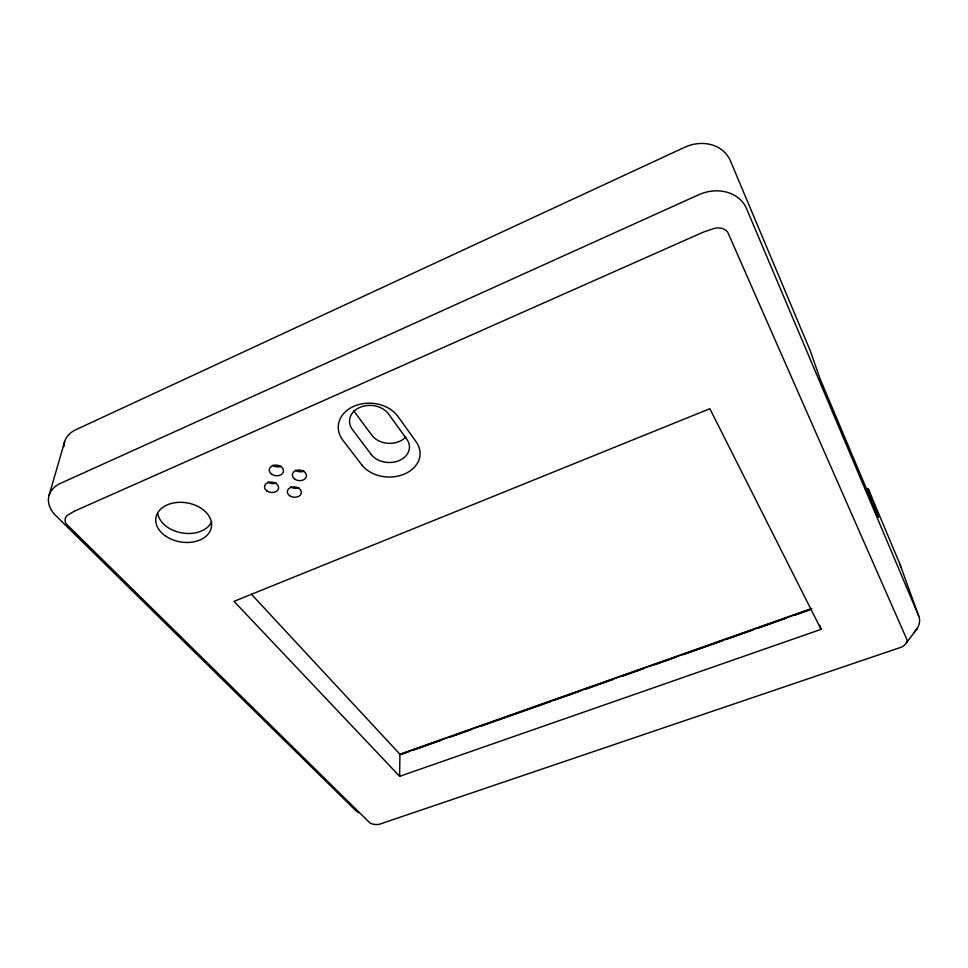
<?xml version="1.0" encoding="UTF-8"?>
<svg xmlns="http://www.w3.org/2000/svg" width="968" height="968" viewBox="0 0 968 968"><rect width="100%" height="100%" fill="white"/><g stroke="black" fill="none" stroke-linecap="round" stroke-linejoin="round"><path stroke-width="1.45" d="M819.872 625.231L821.07 629.345L399.651 776.324L399.893 754.217L251.365 594.183M49.126 495.192L64.674 441.517M906.266 643.103L917.144 628.522M865.38 489.53L868.127 488.501L899.913 564.138L918.705 616.035A28.943 18.15 -15.7 0 1 913.949 632.612M399.893 754.217L811.874 608.424M399.554 754.677L809.066 609.792M401.03 754.495L408.157 751.967M413.856 749.958L440.924 740.375M449.467 737.35L470.847 729.799M480.818 726.266L550.635 701.57M553.478 700.566L580.558 690.995M586.257 688.974L613.325 679.403M621.88 676.378L643.248 668.815M654.646 664.786L676.015 657.224M683.142 654.707L723.035 640.598M725.891 639.582L752.959 630.011M758.658 627.99L785.726 618.419M794.28 615.394L809.95 609.852M399.651 776.324L234.026 601.346L709.846 408.714L821.07 629.345M353.526 410.601L371.894 435.273A20.231 15.742 2.4 0 0 405.798 437.016M918.705 616.035L746.57 208.689A37.837 31.629 -23.7 0 0 698.606 194.798L60.657 483.274A33.444 23.063 13.2 0 0 55.89 515.726L355.268 810.119A25.192 14.847 -0.1 0 0 358.668 812.745M868.127 488.501L878.52 517.469L820.186 379.093L810.216 350.706L730.465 160.93A36.058 30.903 -26.3 0 0 684.715 147.269L75.831 429.719A32.029 22.869 14.5 0 0 63.936 446.623M211.75 521.667A27.939 19.784 9.8 0 1 182.625 533.041A27.939 19.784 9.8 0 1 157.724 513.355M303.988 471.162A7.066 5.288 6.3 0 1 295.47 470.182M298.943 487.763A6.982 5.179 6.2 0 1 290.509 486.819M281.228 466.261A7.115 5.324 7.4 0 1 272.649 465.281M276.412 482.984A7.042 5.203 7.3 0 1 267.918 482.04M899.913 564.138A27.854 18.186 -16.4 0 1 900.676 566.764M74.572 511.08L67.603 515.182A12.124 8.264 12.9 0 0 66.248 523.894L369.873 822.897A9.099 5.288 -0.2 0 0 379.214 824.3L901.668 647.06A10.479 6.473 -15.5 0 0 907.125 640.066L727.621 231.993A13.733 11.386 -22.9 0 0 714.602 228.303L703.833 231.909L74.572 511.08M361.79 464.87L342.89 440.234A31.944 24.793 3.5 0 1 354.01 406.221A31.944 24.793 3.5 0 1 397.933 416.434L416.131 441.795A31.351 23.994 2.1 0 1 404.358 474.078A31.351 23.994 2.1 0 1 361.79 464.87M371.192 454.428L352.521 429.695A20.945 16.323 3.6 0 1 359.866 407.383A20.945 16.323 3.6 0 1 388.604 414.038L406.826 439.242A20.558 15.79 2.2 0 1 399.143 460.562A20.558 15.79 2.2 0 1 371.192 454.428M165.709 536.151A28.133 19.796 9.6 0 0 211.193 528.177A28.133 19.796 9.6 0 0 174.131 502.852A28.133 19.796 9.6 0 0 165.709 536.151M289.589 495.676A7.042 5.179 6 0 0 301.193 493.547A7.042 5.179 6 0 0 292.239 487.025A7.042 5.179 6 0 0 289.589 495.676M266.829 490.897A7.091 5.215 7.1 0 0 278.469 488.755A7.091 5.215 7.1 0 0 269.37 482.185A7.091 5.215 7.1 0 0 266.829 490.897M294.575 479.027A7.115 5.3 6.1 0 0 306.312 476.861A7.115 5.3 6.1 0 0 297.285 470.182A7.115 5.3 6.1 0 0 294.575 479.027M271.584 474.126A7.163 5.324 7.3 0 0 283.346 471.936A7.163 5.324 7.3 0 0 274.174 465.221A7.163 5.324 7.3 0 0 271.584 474.126"/></g></svg>
